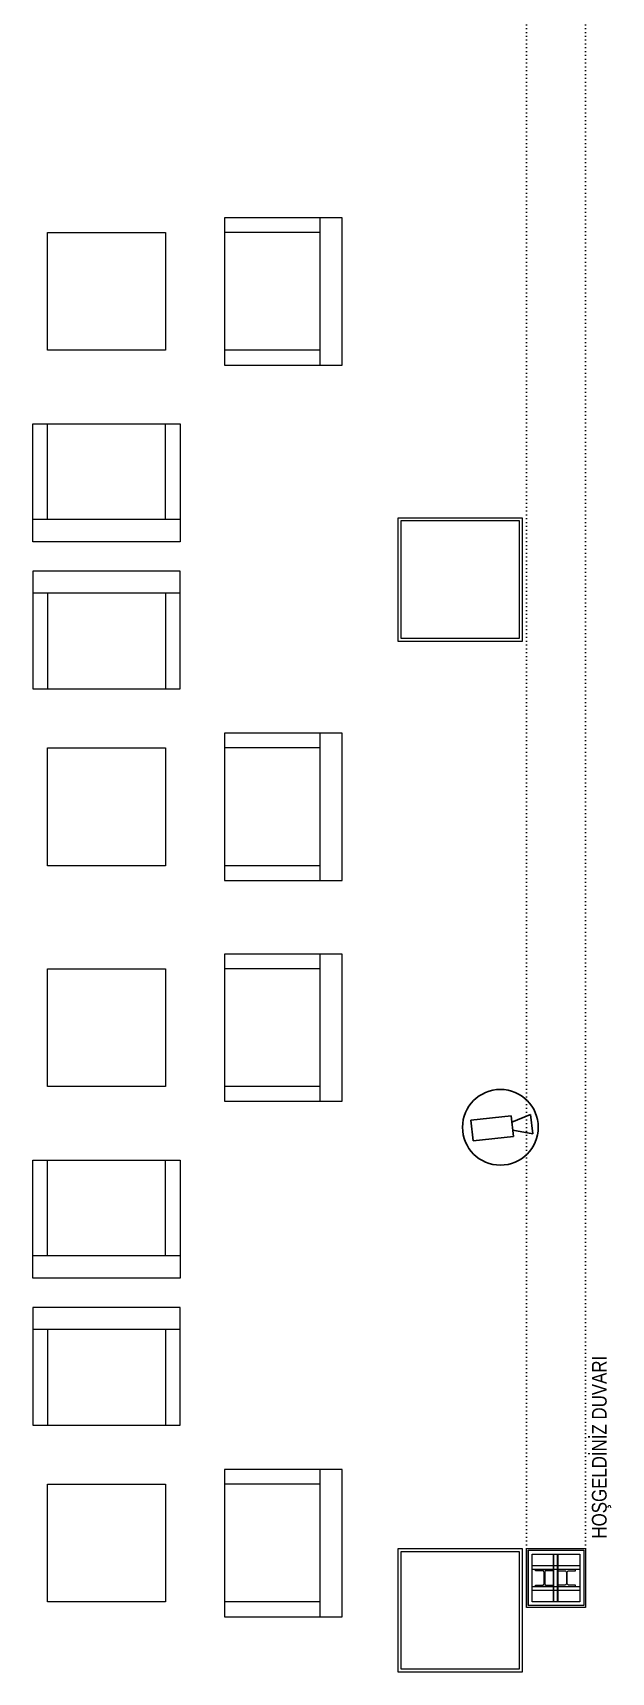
# Model space of a CAD drawing. Extents: x -1286 to 34975, y -230 to 6637.
# Drawn here: x 4151 to 4543, y 1711 to 2824 of the extents above; entities that cross this region are included whole.
import ezdxf
from ezdxf.enums import TextEntityAlignment as Align

# ---------------------------------------------------------------- set-up
doc = ezdxf.new("R2010")
doc.units = 0
doc.header["$LTSCALE"] = 20
doc.linetypes.add('DOT2', pattern=[0.125, 0, -0.125])
doc.layers.get('0').update_dxf_attribs({"color": 9, "lineweight": 9})
for name, color, linetype, lineweight in [('01', 9, 'Continuous', 9), ('05', 9, 'Continuous', 9), ('06D', 9, 'Continuous', 9), ('10', 9, 'Continuous', 9), ('14', 9, 'Continuous', 9), ('20', 9, 'DOT2', 9), ('21', 9, 'Continuous', 9), ('E-DAHİLİ DOME KAMERA', 7, 'Continuous', 30)]:
    doc.layers.add(name, color=color, linetype=linetype, lineweight=lineweight)
doc.styles.add('MuuM_TEXT-STANDART', font='ARIALN.TTF')

# ---------------------------------------------------------------- blocks, each defined once
blk = doc.blocks.new('p-kolon-80x80-vw')
at = {"layer": '01'}
blk.add_lwpolyline([(-40, -40), (-40, 40), (40, 40), (40, -40)], close=True, dxfattribs=at)
blk = doc.blocks.new('p-vw-hoşgeldin tak')
at = {"layer": '06D'}
for points in [[(-541.1, 3.9), (-541.1, 36.1), (-508.9, 36.1), (-508.9, 3.9)], [(-530.7, 21.8), (-530.7, 3.9), (-533.4, 3.9), (-533.4, 36.1), (-530.7, 36.1)], [(-516.6, 21.8), (-516.6, 3.9), (-519.3, 3.9), (-519.3, 36.1), (-516.6, 36.1)], [(-541.1, 21.8), (-508.9, 21.8), (-508.9, 19.1), (-541.1, 19.1), (-541.1, 21.8)], [(-541.1, 21.4), (-508.9, 21.4), (-508.9, 18.7), (-541.1, 18.7), (-541.1, 21.4)]]:
    blk.add_lwpolyline(points, close=True, dxfattribs=at)
at = {"layer": '10'}
for points in [[(-545, 0), (-545, 40), (-505, 40), (-505, 0)], [(-506.2, 38.8), (-543.8, 38.8), (-506.2, 38.8), (-506.2, 1.2), (-543.8, 1.2), (-543.8, 38.8)]]:
    blk.add_lwpolyline(points, close=True, dxfattribs=at)
for points in [[(-530.7, 21.8), (-530.7, 33.8), (-529.9, 33.8), (-529.9, 29.3, 0.414214), (-528.7, 28.1), (-521.3, 28.1, 0.414214), (-520.1, 29.3), (-520.1, 33.8), (-519.3, 33.8), (-519.3, 21.8), (-520.1, 21.8), (-520.1, 26.4, 0.414214), (-521.3, 27.6), (-528.7, 27.6, 0.414214), (-529.9, 26.4), (-529.9, 21.8)], [(-530.7, 18.7), (-530.7, 6.7), (-529.9, 6.7), (-529.9, 11.2, -0.414214), (-528.7, 12.4), (-521.3, 12.4, -0.414214), (-520.1, 11.2), (-520.1, 6.7), (-519.3, 6.7), (-519.3, 18.7), (-520.1, 18.7), (-520.1, 14.1, -0.414214), (-521.3, 12.9), (-528.7, 12.9, -0.414214), (-529.9, 14.1), (-529.9, 18.7)]]:
    blk.add_lwpolyline(points, format="xyb", close=True, dxfattribs=at)
at = {"layer": '20'}
for points in [[(-505, 40), (811, 40)], [(-505, 0), (811, 0)]]:
    blk.add_lwpolyline(points, dxfattribs=at)
blk = doc.blocks.new('m-vw-sehpa')
at = {"lineweight": -3, "ltscale": 0.5}
blk.add_lwpolyline([(0, 0), (80, 0), (80, -80), (0, -80)], close=True, dxfattribs=at)
blk = doc.blocks.new('m-vw-tekli koltuk')
at = {"lineweight": -3, "ltscale": 0.5}
blk.add_lwpolyline([(-50, 0), (50, 0), (50, -80), (-50, -80)], close=True, dxfattribs=at)
for points in [[(-50, -15), (-50, -15), (50, -15)], [(-40, -15), (-40, -15), (-40, -80)], [(40, -15), (40, -15), (40, -80)]]:
    blk.add_lwpolyline(points, dxfattribs=at)
blk = doc.blocks.new('100_DAHİLİ DOME KAMERA')
at = {"layer": 'E-DAHİLİ DOME KAMERA', "color": 4}
for p, q in [((-1.94, 0.71), (-1.94, -0.69)), ((0.82, 0.71), (-1.94, 0.71)), ((0.82, -0.69), (0.82, 0.71)), ((0.82, 0.29), (2.13, 0.67)), ((2.13, 0.67), (2.13, -0.64)), ((-1.94, -0.69), (0.82, -0.69)), ((0.82, -0.27), (2.13, -0.64))]:
    blk.add_line(p, q, dxfattribs=at)
at = {"layer": 'E-DAHİLİ DOME KAMERA', "color": 4, "linetype": 'Continuous'}
blk.add_circle((0, 0), 2.57, dxfattribs=at)

msp = doc.modelspace()

# ---------------------------------------------------------------- linework, layer by layer
at = {"layer": '14'}
for points in [[(4398.84, 2494.5), (4482.84, 2494.5), (4482.84, 2410.5), (4398.84, 2410.5)], [(4398.84, 1794.5), (4482.84, 1794.5), (4482.84, 1710.5), (4398.84, 1710.5)]]:
    msp.add_lwpolyline(points, close=True, dxfattribs=at)

# ---------------------------------------------------------------- block references
for p in [(4440.84, 2452.5), (4440.84, 1752.5)]:
    msp.add_blockref('p-kolon-80x80-vw', p)
at = {"layer": '05', "lineweight": -3, "xscale": -1, "rotation": 270}
for p in [(4360.84, 2648.19), (4360.84, 2298.19), (4360.84, 2148.19), (4360.84, 1798.19)]:
    msp.add_blockref('m-vw-tekli koltuk', p, dxfattribs=at)
at = {"layer": '05', "lineweight": -3}
for name, p, rotation in [('m-vw-sehpa', (4160.84, 2608.19), 90), ('m-vw-tekli koltuk', (4200.84, 2478.19), 180), ('m-vw-sehpa', (4160.84, 2258.19), 90), ('m-vw-sehpa', (4160.84, 2108.19), 90), ('m-vw-tekli koltuk', (4200.84, 1978.19), 180), ('m-vw-sehpa', (4160.84, 1758.19), 90)]:
    msp.add_blockref(name, p, dxfattribs=dict(at, rotation=rotation))
at = {"layer": '05', "lineweight": -3, "xscale": -1}
for p in [(4200.84, 2458.19), (4200.84, 1958.19)]:
    msp.add_blockref('m-vw-tekli koltuk', p, dxfattribs=at)
at = {"layer": '10', "rotation": 89.99999999999999}
msp.add_blockref('p-vw-hoşgeldin tak', (4525.84, 2299.5), dxfattribs=at)
at = {"layer": 'E-DAHİLİ DOME KAMERA', "xscale": -9.999999999999998, "yscale": 9.999999999999998, "zscale": 9.999999999999998, "rotation": 186.2543351779501}
msp.add_blockref('100_DAHİLİ DOME KAMERA', (4468.11, 2080.54), dxfattribs=at)

# ---------------------------------------------------------------- texts
at = {"layer": '21', "style": 'MuuM_TEXT-STANDART'}
msp.add_text('HOŞGELDİNİZ DUVARI', height=10, rotation=90, dxfattribs=at).set_placement((4530.21, 1801.26), align=Align.TOP_LEFT)

doc.saveas('drawing.dxf')
